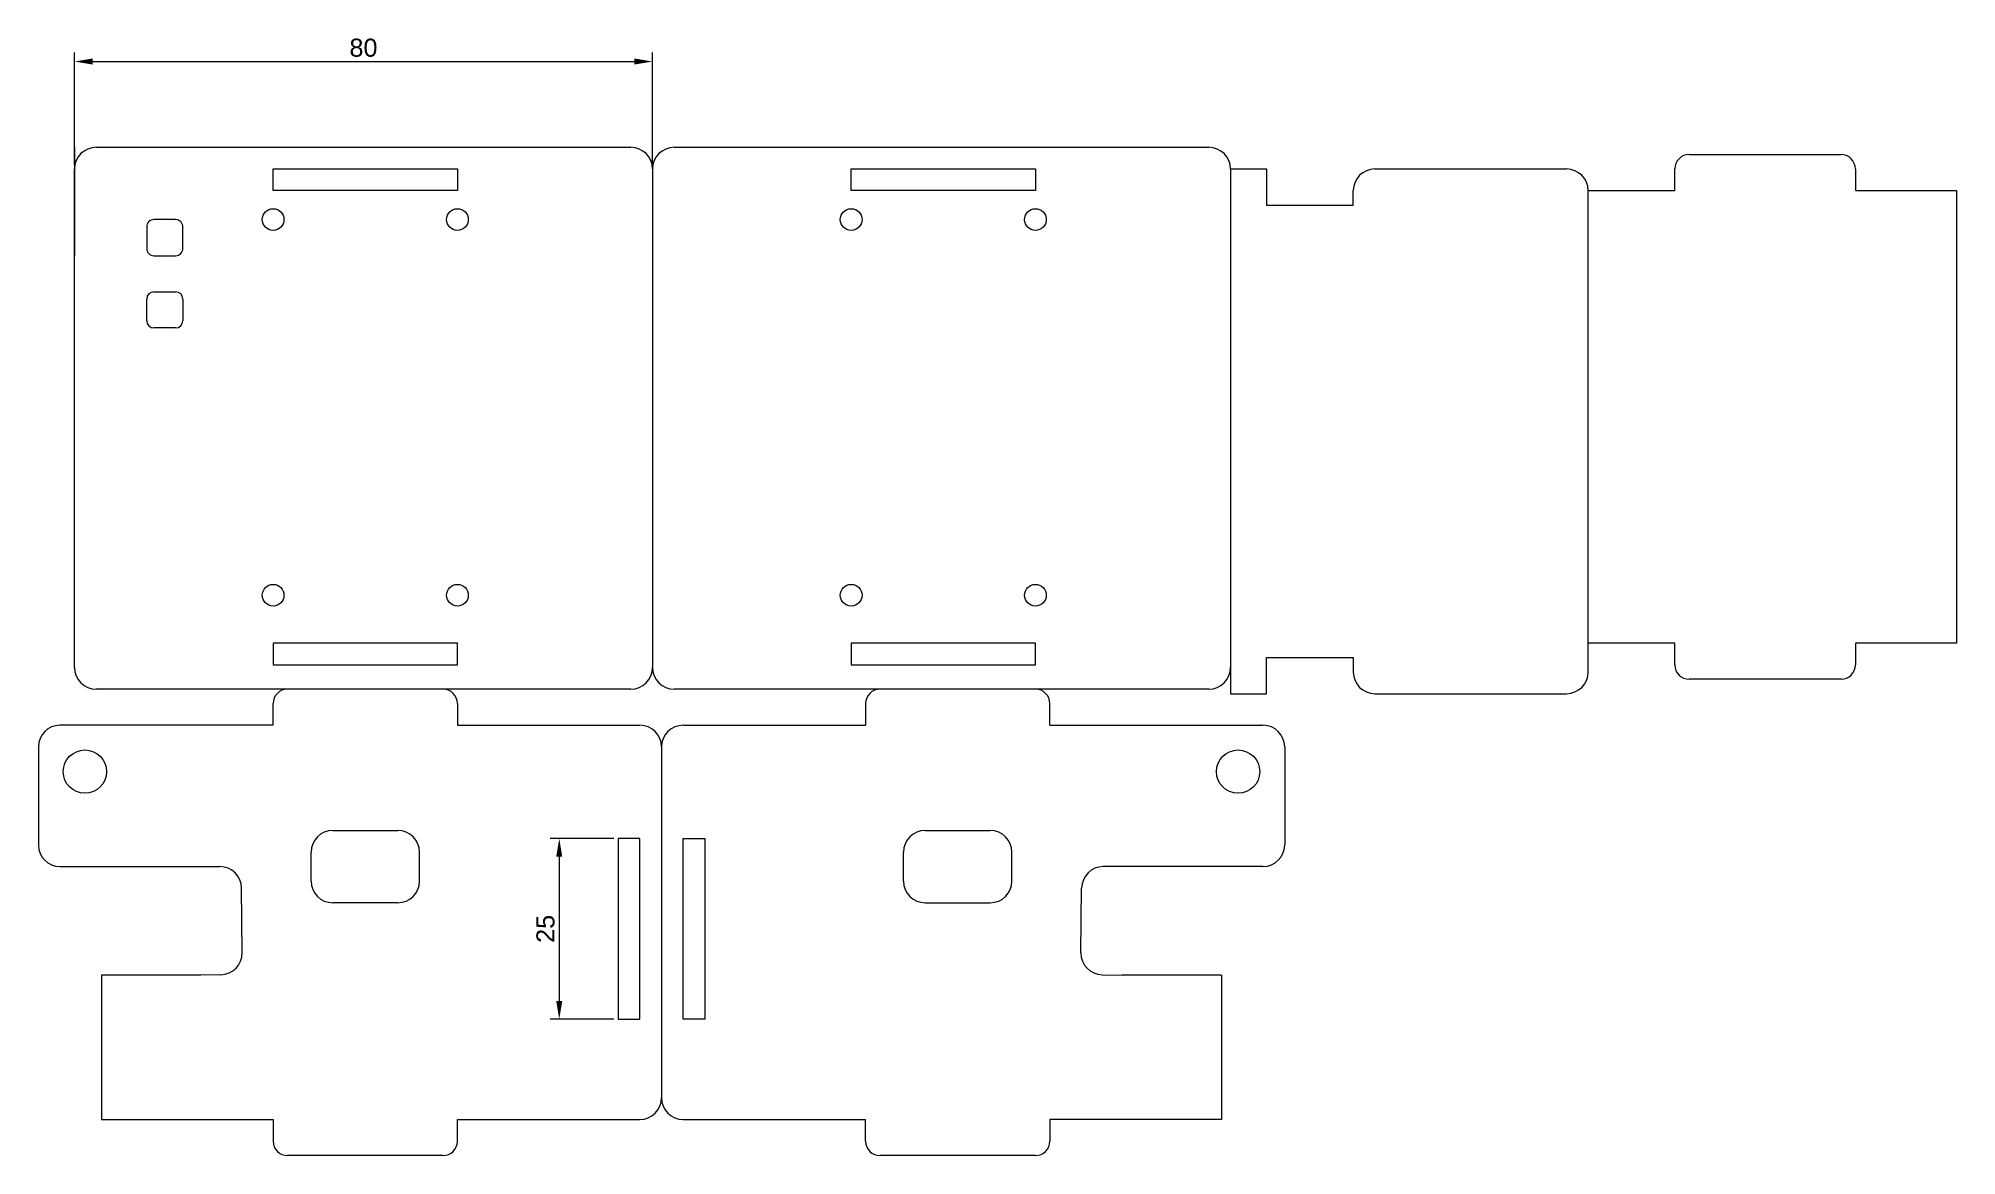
# Model space of a CAD drawing. Header units: millimetres. Extents: x 2314 to 2579, y 2330 to 2484.
import ezdxf

# ---------------------------------------------------------------- set-up
doc = ezdxf.new("R2010")
doc.units = ezdxf.units.MM
doc.styles.get("Standard").update_dxf_attribs({"font": 'arial.ttf'})

msp = doc.modelspace()

# ---------------------------------------------------------------- linework, layer by layer
at = {"linetype": 'Continuous', "lineweight": 0}
for p, q in [((2318.77, 2466.93), (2318.77, 2482.42)), ((2321.27, 2481.17), (2396.27, 2481.17)), ((2398.77, 2466.93), (2398.77, 2482.42)), ((2318.77, 2469.3), (2318.77, 2454.3)), ((2321.77, 2469.3), (2395.77, 2469.3)), ((2401.77, 2469.3), (2475.77, 2469.3)), ((2542.27, 2468.3), (2563.27, 2468.3)), ((2318.77, 2397.3), (2318.77, 2466.3)), ((2346.27, 2466.3), (2371.77, 2466.3)), ((2346.27, 2463.3), (2346.27, 2466.3)), ((2371.77, 2466.3), (2371.77, 2463.3)), ((2398.77, 2466.3), (2398.77, 2397.3)), ((2426.27, 2466.3), (2451.77, 2466.3)), ((2426.27, 2463.3), (2426.27, 2466.3)), ((2451.77, 2466.3), (2451.77, 2463.3)), ((2478.77, 2466.3), (2483.77, 2466.3)), ((2478.77, 2466.3), (2478.77, 2393.67)), ((2478.77, 2466.3), (2478.77, 2397.3)), ((2483.77, 2466.3), (2483.77, 2461.3)), ((2498.77, 2466.3), (2525.27, 2466.3)), ((2540.27, 2463.3), (2540.27, 2466.3)), ((2565.27, 2466.3), (2565.27, 2463.3)), ((2371.77, 2463.3), (2346.27, 2463.3)), ((2451.77, 2463.3), (2426.27, 2463.3)), ((2483.77, 2461.3), (2495.77, 2461.3)), ((2495.77, 2461.3), (2495.77, 2463.3)), ((2528.27, 2400.67), (2528.27, 2463.3)), ((2528.27, 2463.3), (2540.27, 2463.3)), ((2528.27, 2396.67), (2528.27, 2463.3)), ((2565.27, 2463.3), (2579.27, 2463.3)), ((2579.27, 2463.3), (2579.27, 2400.67)), ((2328.77, 2445.3), (2328.77, 2448.3)), ((2329.77, 2449.3), (2332.77, 2449.3)), ((2333.77, 2448.3), (2333.77, 2445.3)), ((2332.77, 2444.3), (2329.77, 2444.3)), ((2371.77, 2400.67), (2346.27, 2400.67)), ((2346.27, 2400.67), (2346.27, 2397.67)), ((2371.77, 2397.67), (2371.77, 2400.67)), ((2451.77, 2400.67), (2426.27, 2400.67)), ((2426.27, 2400.67), (2426.27, 2397.67)), ((2451.77, 2397.67), (2451.77, 2400.67)), ((2540.27, 2400.67), (2528.27, 2400.67)), ((2540.27, 2397.67), (2540.27, 2400.67)), ((2579.27, 2400.67), (2565.27, 2400.67)), ((2565.27, 2400.67), (2565.27, 2397.67)), ((2346.27, 2397.67), (2371.77, 2397.67)), ((2426.27, 2397.67), (2451.77, 2397.67)), ((2483.77, 2393.67), (2483.77, 2398.67)), ((2483.77, 2398.67), (2495.77, 2398.67)), ((2495.77, 2398.67), (2495.77, 2396.67)), ((2563.27, 2395.67), (2542.27, 2395.67)), ((2395.77, 2394.3), (2321.77, 2394.3)), ((2346.27, 2389.3), (2346.27, 2392.3)), ((2346.27, 2392.3), (2346.27, 2392.3)), ((2369.77, 2394.3), (2348.27, 2394.3)), ((2371.77, 2392.3), (2371.77, 2389.3)), ((2371.77, 2392.3), (2371.77, 2392.3)), ((2475.77, 2394.3), (2401.77, 2394.3)), ((2428.27, 2392.3), (2428.27, 2389.3)), ((2428.27, 2392.3), (2428.27, 2392.3)), ((2451.77, 2394.3), (2430.27, 2394.3)), ((2453.77, 2389.3), (2453.77, 2392.3)), ((2453.77, 2392.3), (2453.77, 2392.3)), ((2478.77, 2393.67), (2483.77, 2393.67)), ((2498.77, 2393.67), (2525.27, 2393.67)), ((2346.27, 2389.3), (2316.77, 2389.3)), ((2371.77, 2389.3), (2397.02, 2389.3)), ((2403.02, 2389.3), (2428.27, 2389.3)), ((2453.77, 2389.3), (2483.27, 2389.3)), ((2313.77, 2386.3), (2313.77, 2372.73)), ((2400.02, 2386.3), (2400.02, 2337.73)), ((2486.27, 2386.3), (2486.27, 2372.73)), ((2354.52, 2374.73), (2363.52, 2374.73)), ((2393.4, 2373.62), (2384.62, 2373.62)), ((2397.02, 2373.62), (2394.02, 2373.62)), ((2394.02, 2373.62), (2394.02, 2348.62)), ((2397.02, 2348.62), (2397.02, 2373.62)), ((2403.02, 2348.62), (2403.02, 2373.62)), ((2403.02, 2373.62), (2406.02, 2373.62)), ((2406.02, 2373.62), (2406.02, 2348.62)), ((2436.52, 2374.73), (2445.52, 2374.73)), ((2351.52, 2367.73), (2351.52, 2371.73)), ((2366.52, 2367.73), (2366.52, 2371.73)), ((2385.87, 2371.12), (2385.87, 2351.12)), ((2433.52, 2367.73), (2433.52, 2371.73)), ((2448.52, 2367.73), (2448.52, 2371.73)), ((2316.77, 2369.73), (2338.89, 2369.73)), ((2483.27, 2369.73), (2461.16, 2369.73)), ((2341.99, 2357.79), (2341.89, 2366.76)), ((2458.06, 2357.79), (2458.16, 2366.76)), ((2363.52, 2364.73), (2354.52, 2364.73)), ((2436.52, 2364.73), (2445.52, 2364.73)), ((2336.27, 2354.73), (2322.52, 2354.73)), ((2322.52, 2354.73), (2322.52, 2334.73)), ((2339.02, 2354.76), (2336.27, 2354.73)), ((2461.02, 2354.76), (2463.77, 2354.73)), ((2477.52, 2354.73), (2463.77, 2354.73)), ((2477.52, 2354.73), (2477.52, 2334.73)), ((2393.4, 2348.62), (2384.62, 2348.62)), ((2394.02, 2348.62), (2397.02, 2348.62)), ((2406.02, 2348.62), (2403.02, 2348.62)), ((2322.52, 2334.73), (2346.27, 2334.73)), ((2346.27, 2334.73), (2346.27, 2331.73)), ((2371.77, 2331.73), (2371.77, 2334.73)), ((2371.77, 2334.73), (2397.02, 2334.73)), ((2403.02, 2334.73), (2428.27, 2334.73)), ((2428.27, 2331.73), (2428.27, 2334.73)), ((2477.52, 2334.73), (2453.77, 2334.73)), ((2453.77, 2334.73), (2453.77, 2331.73)), ((2346.27, 2331.73), (2346.27, 2331.73)), ((2371.77, 2331.73), (2371.77, 2331.73)), ((2428.27, 2331.73), (2428.27, 2331.73)), ((2453.77, 2331.73), (2453.77, 2331.73)), ((2369.77, 2329.73), (2348.27, 2329.73)), ((2451.77, 2329.73), (2430.27, 2329.73))]:
    msp.add_line(p, q, dxfattribs=at)
msp.add_lwpolyline([(2329.77, 2454.3), (2332.77, 2454.3, 0.414214), (2333.77, 2455.3), (2333.77, 2458.3, 0.414214), (2332.77, 2459.3), (2329.77, 2459.3, 0.414214), (2328.77, 2458.3), (2328.77, 2455.3, 0.414214)], format="xyb", close=True, dxfattribs=at)
for centre, radius in [((2346.27, 2459.3), 1.5), ((2371.77, 2459.3), 1.5), ((2426.27, 2459.3), 1.5), ((2451.77, 2459.3), 1.5), ((2346.27, 2407.3), 1.5), ((2371.77, 2407.3), 1.5), ((2426.27, 2407.3), 1.5), ((2451.77, 2407.3), 1.5), ((2320.22, 2382.88), 3), ((2479.82, 2382.88), 3)]:
    msp.add_circle(centre, radius, dxfattribs=at)
for centre, radius, start, end in [((2321.77, 2466.3), 3, 90, 180), ((2395.77, 2466.3), 3, 0, 90), ((2401.77, 2466.3), 3, 90, 180), ((2475.77, 2466.3), 3, 0, 90), ((2542.27, 2466.3), 2, 90, 180), ((2563.27, 2466.3), 2, 0, 90), ((2498.77, 2463.3), 3, 90, 180), ((2525.27, 2463.3), 3, 0, 90), ((2329.77, 2448.3), 1, 90, 180), ((2332.77, 2448.3), 1, 0, 90), ((2329.77, 2445.3), 1, 180, 270), ((2332.77, 2445.3), 1, 270, 0), ((2542.27, 2397.67), 2, 180, 270), ((2563.27, 2397.67), 2, 270, 0), ((2321.77, 2397.3), 3, 180, 270), ((2395.77, 2397.3), 3, 270, 0), ((2401.77, 2397.3), 3, 180, 270), ((2475.77, 2397.3), 3, 270, 0), ((2498.77, 2396.67), 3, 180, 270), ((2525.27, 2396.67), 3, 270, 0), ((2348.27, 2392.3), 2, 90, 180), ((2369.77, 2392.3), 2, 0, 90), ((2430.27, 2392.3), 2, 90, 180), ((2451.77, 2392.3), 2, 0, 90), ((2316.77, 2386.3), 3, 90, 180), ((2397.02, 2386.3), 3, 0, 90), ((2403.02, 2386.3), 3, 90, 180), ((2483.27, 2386.3), 3, 0, 90), ((2354.52, 2371.73), 3, 90, 180), ((2363.52, 2371.73), 3, 0, 90), ((2436.52, 2371.73), 3, 90, 180), ((2445.52, 2371.73), 3, 0, 90), ((2316.77, 2372.73), 3, 180, 270), ((2483.27, 2372.73), 3, 270, 0), ((2338.89, 2366.73), 3, 0.6431, 90), ((2461.16, 2366.73), 3, 90, 179.3569), ((2354.52, 2367.73), 3, 180, 270), ((2363.52, 2367.73), 3, 270, 0), ((2436.52, 2367.73), 3, 180, 270), ((2445.52, 2367.73), 3, 270, 0), ((2338.99, 2357.76), 3, 270.6431, 0.6431), ((2461.06, 2357.76), 3, 179.3569, 269.3569), ((2397.02, 2337.73), 3, 270, 0), ((2403.02, 2337.73), 3, 180, 270), ((2348.27, 2331.73), 2, 180, 270), ((2369.77, 2331.73), 2, 270, 0), ((2430.27, 2331.73), 2, 180, 270), ((2451.77, 2331.73), 2, 270, 0)]:
    msp.add_arc(centre, radius, start, end, dxfattribs=at)
for points in [[(2321.27, 2481.59), (2321.27, 2480.76), (2318.77, 2481.17)], [(2396.27, 2481.59), (2396.27, 2480.76), (2398.77, 2481.17)], [(2385.45, 2371.12), (2386.28, 2371.12), (2385.87, 2373.62)], [(2385.45, 2351.12), (2386.28, 2351.12), (2385.87, 2348.62)]]:
    msp.add_solid(points, dxfattribs=at)

# ---------------------------------------------------------------- texts
at = {"linetype": 'Continuous', "lineweight": 0, "insert": (2358.77, 2483.07), "char_height": 2.5, "attachment_point": 5}
msp.add_mtext('80', dxfattribs=at)
at = {"linetype": 'Continuous', "lineweight": 0, "insert": (2383.97, 2361.12), "char_height": 2.5, "attachment_point": 5, "rotation": 90}
msp.add_mtext('25', dxfattribs=at)

doc.saveas('drawing.dxf')
